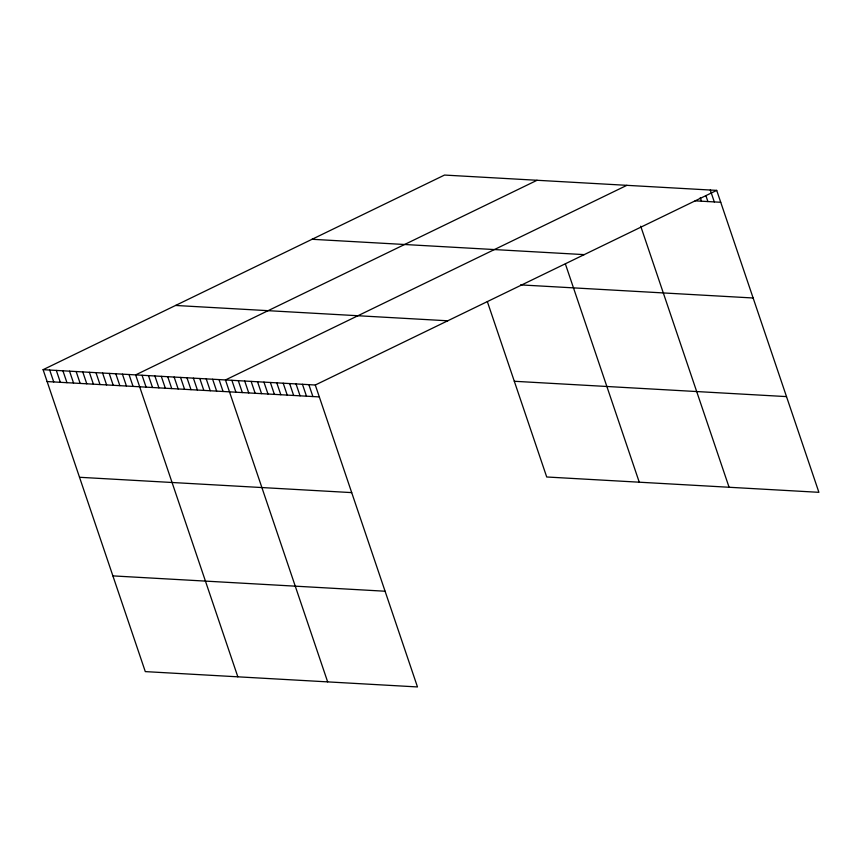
<?xml version="1.0" encoding="UTF-8"?>
<svg xmlns="http://www.w3.org/2000/svg" width="862" height="862" viewBox="0 0 862 862"><rect width="100%" height="100%" fill="white"/><g stroke="black" fill="none" stroke-linecap="round" stroke-linejoin="round"><path stroke-width="1.29" d="M43.1 369.679L315.287 385.012L417.477 686.939L145.29 671.606L43.1 369.679L444.523 175.061L716.71 190.394L818.9 492.321L546.713 476.988L487.353 301.625M537.058 180.277L135.646 374.895L237.837 676.821M626.879 185.33L225.467 379.959L327.657 681.874M315.287 385.012L716.71 190.394M695.063 200.835L720.729 202.279M312.055 239.28L584.231 254.624M520.605 284.891L753.129 297.993M175.568 305.46L447.755 320.793M514.312 381.273L786.5 396.606M47.119 381.564L319.306 396.908M79.519 477.279L351.707 492.611M112.9 575.891L385.088 591.224M710.288 190.039L714.307 201.923M705.881 195.62L707.896 201.557M700.278 197.635L701.485 201.202M640.714 226.189L729.08 487.256M565.386 263.944L639.259 482.192M308.865 384.657L312.895 396.542M302.454 384.29L306.473 396.175M296.043 383.935L300.062 395.82M289.621 383.568L293.651 395.453M283.21 383.213L287.229 395.098M276.788 382.847L280.818 394.731M270.377 382.491L274.396 394.376M263.955 382.125L267.985 394.009M257.544 381.769L261.563 393.654M251.133 381.403L255.152 393.287M244.711 381.036L248.73 392.921M238.3 380.681L242.319 392.566M231.878 380.314L235.908 392.199M219.045 379.592L223.075 391.477M212.634 379.237L216.653 391.122M206.223 378.871L210.242 390.755M199.801 378.515L203.82 390.4M193.39 378.149L197.409 390.033M186.968 377.782L190.998 389.678M180.557 377.427L184.576 389.312M174.135 377.06L178.165 388.945M167.724 376.705L171.743 388.59M161.302 376.338L165.332 388.223M154.891 375.983L158.91 387.868M148.48 375.616L152.499 387.501M142.058 375.261L146.087 387.146M129.031 374.517L133.06 386.413M122.426 374.151L126.445 386.036M115.81 373.774L119.84 385.659M109.205 373.408L113.224 385.292M102.589 373.03L106.619 384.915M95.984 372.664L100.003 384.549M89.368 372.287L93.398 384.172M82.763 371.921L86.782 383.805M76.147 371.544L80.177 383.428M69.542 371.166L73.561 383.051M62.926 370.8L66.956 382.685M56.321 370.423L60.34 382.308M49.705 370.057L53.735 381.941"/></g></svg>
